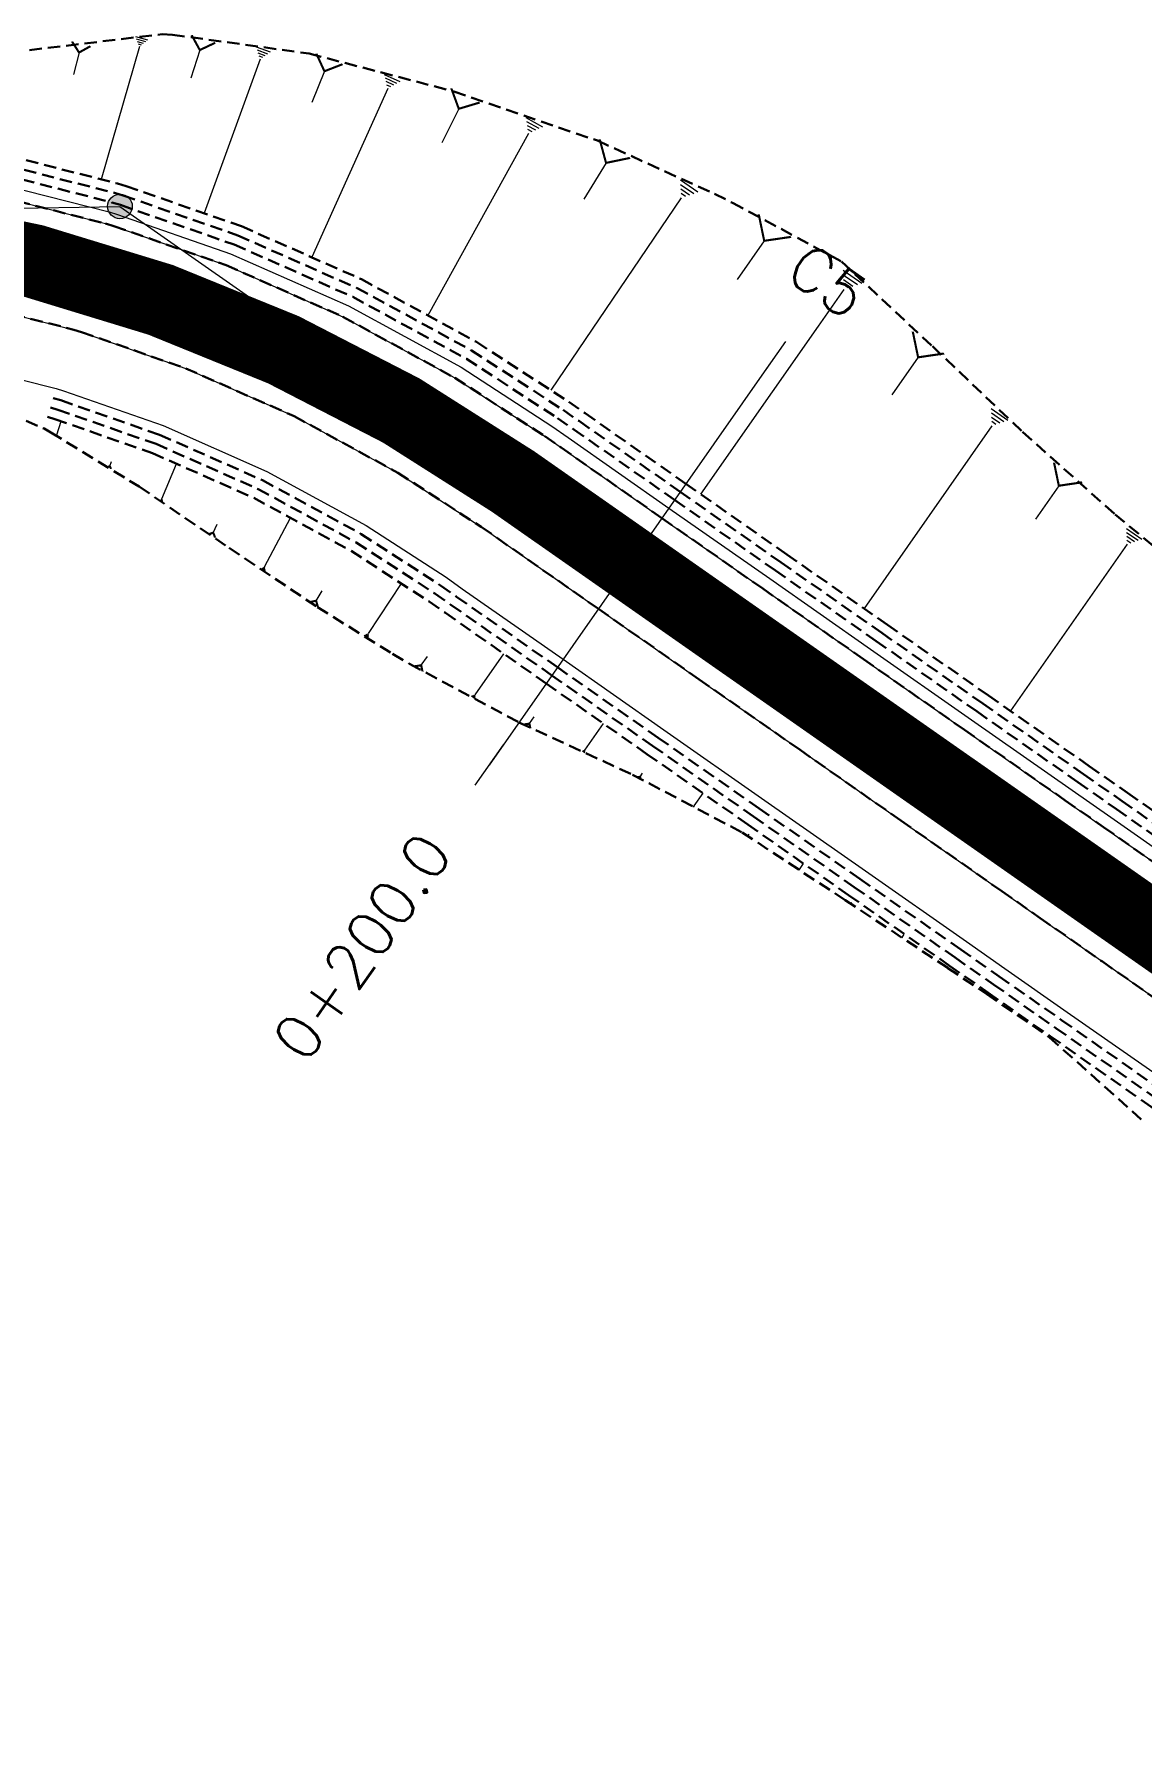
# Model space of a CAD drawing. Header units: metres. Extents: x 544752 to 548977, y 1840603 to 1844608.
# Drawn here: x 547173.3 to 547218.3, y 1842851.8 to 1842921.1 of the extents above; entities that cross this region are included whole.
import ezdxf

# ---------------------------------------------------------------- set-up
doc = ezdxf.new("R2010")
doc.units = ezdxf.units.M
doc.header["$MEASUREMENT"] = 0
for name, pattern in [('ACAD_ISO02W100', [15, 12, -3]), ('Anordnung Grundriss$0$GESTRICHELT', [0.75, 0.5, -0.25]), ('HIDDEN', [0.375, 0.25, -0.125])]:
    doc.linetypes.add(name, pattern=pattern)
doc.layers.add('C-ROAD', color=7, linetype='Continuous')
for name, color, linetype, lineweight in [('C-ROAD-CORR', 5, 'Continuous', 0), ('C-ROAD-SAMP', 150, 'HIDDEN', 0), ('C-ROAD-SAMP-TEXT', 11, 'Continuous', 0), ('C-ROAD-STAN', 11, 'Continuous', 0), ('C-TOPO-FEAT', 94, 'Continuous', 5)]:
    doc.layers.add(name, color=color, linetype=linetype, lineweight=lineweight)

# ---------------------------------------------------------------- blocks, each defined once
blk = doc.blocks.new('STA')
blk.add_circle((0, 0), 0.03600344113496039)
blk = doc.blocks.new('PI')
h = blk.add_hatch(color=256)
h.dxf.hatch_style = 1
h.paths.add_polyline_path([(0.01097384885793593, 0, 1), (-0.01097384885793593, 0, 1)])
at = {"xscale": 0.3048, "yscale": 0.3048, "zscale": 0.3048}
blk.add_blockref('STA', (0, 0), dxfattribs=at)

msp = doc.modelspace()

# ---------------------------------------------------------------- linework, layer by layer
at = {"layer": 'C-ROAD', "color": 3, "linetype": 'Continuous', "lineweight": 13}
for p, q in [((547157.3029486565, 1842913.798029821), (547176.7946626756, 1842914.143080392)), ((547176.7946626756, 1842914.143080392), (547192.766745685, 1842902.965489433))]:
    msp.add_line(p, q, dxfattribs=at)
at = {"layer": 'C-ROAD', "color": 1, "linetype": 'ACAD_ISO02W100', "lineweight": -3, "ltscale": 0.1, "const_width": 3, "flags": 128}
msp.add_lwpolyline([(547157.3029486565, 1842913.798029821, -0.1583812424183602), (547192.766745685, 1842902.965489433)], format="xyb", dxfattribs=at)
at = {"layer": 'C-ROAD-CORR', "color": 160, "linetype": 'Continuous'}
for p, q in [((547177.9268808208, 1842920.89277415, 579.9810694319722), (547177.4345714865, 1842921.034374712, 579.9810694319722)), ((547177.8417420605, 1842920.828422665, 579.8956410965939), (547177.4725100597, 1842920.934623086, 579.8956410965939)), ((547177.7566033001, 1842920.764071179, 579.8102127612156), (547177.510448633, 1842920.83487146, 579.8102127612156)), ((547177.6714645398, 1842920.699719694, 579.7247844258372), (547177.5483872062, 1842920.735119834, 579.7247844258372)), ((547175.1335303047, 1842920.395769043, 578.9372823148287), (547174.9086243773, 1842919.502664667, 578.0150158534638)), ((547177.5863257794, 1842920.635368208, 579.6393560904589), (547176.0350567425, 1842915.24199815, 574.0240253142863)), ((547180.0400461938, 1842920.496891654, 580.0947549926758), (547179.6698253124, 1842919.357805302, 578.8962177324761)), ((547182.4892656192, 1842920.127905585, 580.4078149748213), (547180.2112230787, 1842913.865314358, 573.7383367245106)), ((547182.913667159, 1842920.405002887, 580.8136275251484), (547182.3420846405, 1842920.612918308, 580.8136275251484)), ((547182.8075667741, 1842920.335728561, 580.7121743875666), (547182.3788798852, 1842920.491665127, 580.7121743875666)), ((547182.7014663891, 1842920.266454236, 580.6107212499849), (547182.4156751299, 1842920.370411946, 580.6107212499849)), ((547182.5953660042, 1842920.19717991, 580.5092681124031), (547182.4524703745, 1842920.249158766, 580.5092681124031)), ((547185.1025951055, 1842919.635220633, 580.7130704380493), (547184.585059946, 1842918.361055758, 579.3371256352356)), ((547188.1740333297, 1842919.211102808, 581.4085224196615), (547187.5480480843, 1842919.49280645, 581.4085224196615)), ((547188.0488345671, 1842919.141984889, 581.294000874836), (547187.5793456332, 1842919.35326262, 581.294000874836)), ((547187.6732382795, 1842918.934631132, 580.9504362403595), (547184.586440597, 1842912.075331065, 573.4211440163249)), ((547187.9236358046, 1842919.07286697, 581.1794793300105), (547187.610643182, 1842919.213718791, 581.1794793300105)), ((547187.798437042, 1842919.003749051, 581.064957785185), (547187.6419407307, 1842919.074174961, 581.064957785185)), ((547190.561699621, 1842918.109075778, 581.2217588698765), (547189.8724597695, 1842916.732563325, 579.681855784304)), ((547193.9798610372, 1842917.36882624, 582.0264108347948), (547193.3052575063, 1842917.742146084, 582.0264108347948)), ((547193.8333156217, 1842917.303057299, 581.8977816307179), (547193.3273629736, 1842917.583047182, 581.8977816307179)), ((547193.6867702063, 1842917.237288357, 581.769152426641), (547193.3494684407, 1842917.42394828, 581.769152426641)), ((547193.5402247908, 1842917.171519416, 581.6405232225641), (547193.371573908, 1842917.264849377, 581.6405232225641)), ((547193.3936793753, 1842917.105750475, 581.5118940184872), (547189.302981083, 1842909.713698992, 573.0550717060796)), ((547196.5444809288, 1842915.911300099, 581.8217667277089), (547195.637980402, 1842914.436762365, 580.0902517562428)), ((547200.2803882272, 1842914.719539535, 582.6534749763993), (547199.567685564, 1842915.203876661, 582.6534749763993)), ((547199.6011454782, 1842914.48657299, 582.0787561441249), (547194.2955403166, 1842906.679368614, 572.6352372376358)), ((547200.1105775399, 1842914.661297899, 582.5097952683307), (547199.5760505426, 1842915.024550743, 582.5097952683307)), ((547199.9407668527, 1842914.603056262, 582.3661155602621), (547199.5844155211, 1842914.845224825, 582.3661155602621)), ((547199.7709561654, 1842914.544814626, 582.2224358521935), (547199.5927804997, 1842914.665898907, 582.2224358521935)), ((547209.2238196844, 1842908.012106088, 581.3293937726982), (547208.1595905556, 1842906.491388784, 579.4732782708724)), ((547212.8750655084, 1842905.442802229, 580.9711354971685), (547212.1974620348, 1842905.917003024, 580.9711354971685)), ((547212.7113316084, 1842905.389143416, 580.8332937137488), (547212.2031290032, 1842905.744794013, 580.8332937137488)), ((547212.5475977083, 1842905.335484604, 580.6954519303292), (547212.2087959716, 1842905.572585001, 580.6954519303292)), ((547174.198458353, 1842904.834731527, 574.4698109340853), (547174.2488466767, 1842904.819068986, 574.4698109340853)), ((547174.207367317, 1842904.841171763, 574.4610196077626), (547174.2451585596, 1842904.829424857, 574.4610196077626)), ((547174.2162762809, 1842904.847611999, 574.45222828144), (547174.2414704427, 1842904.839780729, 574.45222828144)), ((547174.2251852449, 1842904.854052236, 574.4434369551172), (547174.2377823257, 1842904.8501366, 574.4434369551172)), ((547174.2340942088, 1842904.860492472, 574.4346456287946), (547174.4055945639, 1842905.41223024, 573.8570705378862)), ((547212.2201299083, 1842905.228166978, 580.41976836349), (547207.0267872754, 1842897.807203021, 571.3620913018259)), ((547212.3838638084, 1842905.281825791, 580.5576101469096), (547212.2144629399, 1842905.400375989, 580.5576101469096)), ((547176.3800355184, 1842903.588392888, 574.7376038491072), (547176.450462728, 1842903.783003679, 574.5307230604657)), ((547178.5001707221, 1842902.269248944, 575.0050363184292), (547179.0901749281, 1842903.689280357, 573.4672897715968)), ((547214.9414999388, 1842902.794792311, 579.6690894122823), (547213.9874749277, 1842901.431549845, 578.0051802364661)), ((547178.3994251761, 1842902.209744432, 575.0986426727233), (547178.5290863, 1842902.155871957, 575.0986426727233)), ((547178.4246115626, 1842902.22462056, 575.0752410841498), (547178.5218574055, 1842902.184216203, 575.0752410841498)), ((547178.4497979492, 1842902.239496688, 575.0518394955762), (547178.514628511, 1842902.21256045, 575.0518394955762)), ((547178.4749843356, 1842902.254372816, 575.0284379070027), (547178.5073996166, 1842902.240904697, 575.0284379070027)), ((547182.673021753, 1842899.504787225, 575.2963758628869), (547183.7275933919, 1842901.487301276, 573.0496198962403)), ((547180.5837529766, 1842900.886663397, 575.2243385316958), (547180.7452644953, 1842901.228888449, 574.845865393465)), ((547218.310181168, 1842900.612421771, 579.4883430939549), (547217.6918994881, 1842901.045107959, 579.4883430939549)), ((547218.1607815933, 1842900.563460598, 579.3625688723895), (547217.6970703334, 1842900.887975239, 579.3625688723895)), ((547218.0113820187, 1842900.514499424, 579.2367946508241), (547217.7022411786, 1842900.730842519, 579.2367946508241)), ((547217.7125828692, 1842900.416577078, 578.9852462076933), (547212.9738990626, 1842893.645292336, 570.7205368188041)), ((547217.861982444, 1842900.465538251, 579.1110204292587), (547217.7074120239, 1842900.573709798, 579.1110204292587)), ((547182.5183606576, 1842899.432272963, 575.433102832643), (547182.6993303376, 1842899.33600858, 575.433102832643)), ((547182.5570259314, 1842899.450401529, 575.398921090204), (547182.6927531915, 1842899.378203242, 575.398921090204)), ((547182.5956912054, 1842899.468530094, 575.364739347765), (547182.6861760452, 1842899.420397903, 575.364739347765)), ((547182.6343564792, 1842899.48665866, 575.3305576053259), (547182.6795988991, 1842899.462592564, 575.3305576053259)), ((547184.7654776286, 1842898.123167389, 575.2909744708026), (547185.0082838173, 1842898.530739791, 574.8165141572671)), ((547186.8909133462, 1842896.78998262, 575.0403638247907), (547188.2361214189, 1842898.81692321, 572.6062067439315)), ((547186.7165431514, 1842896.728031743, 575.1884905931637), (547186.9015625337, 1842896.605240987, 575.1884905931637)), ((547186.7601357001, 1842896.743519462, 575.1514589010704), (547186.8989002368, 1842896.651426395, 575.1514589010704)), ((547186.8037282488, 1842896.759007181, 575.1144272089772), (547186.89623794, 1842896.697611803, 575.1144272089772)), ((547186.8473207975, 1842896.774494901, 575.0773955168839), (547186.8935756431, 1842896.743797212, 575.0773955168839)), ((547189.035220287, 1842895.498537098, 574.7015341775913), (547189.2904430133, 1842895.863234517, 574.2564017846281)), ((547191.2284894974, 1842894.303841468, 574.2233411091025), (547192.3915444845, 1842895.965774783, 572.1948640332403)), ((547191.0818159252, 1842894.255773659, 574.3468204055508), (547191.2335659934, 1842894.149575852, 574.3468204055508)), ((547191.1184843183, 1842894.267790611, 574.3159505814388), (547191.2322968694, 1842894.188142256, 574.3159505814388)), ((547191.1551527113, 1842894.279807563, 574.2850807573267), (547191.2310277454, 1842894.22670866, 574.2850807573267)), ((547191.1918211044, 1842894.291824516, 574.2542109332146), (547191.2297586214, 1842894.265275064, 574.2542109332146)), ((547193.4308349789, 1842893.127933299, 573.7238042692753), (547193.6221140927, 1842893.401259268, 573.3901955392486)), ((547195.6830648897, 1842892.055283594, 573.106959137511), (547196.4379733833, 1842893.134000928, 571.7903278597794)), ((547195.5878629202, 1842892.024084039, 573.1871063108708), (547195.6863599103, 1842891.955153828, 573.1871063108708)), ((547195.6116634127, 1842892.031883928, 573.1670695175309), (547195.6855361551, 1842891.980186269, 573.1670695175309)), ((547195.635463905, 1842892.039683816, 573.1470327241909), (547195.6847124, 1842892.005218711, 573.1470327241909)), ((547195.6592643973, 1842892.047483705, 573.126995930851), (547195.6838886449, 1842892.030251152, 573.126995930851)), ((547197.9288572667, 1842890.969204949, 572.5037971941989), (547198.0304950179, 1842891.11443898, 572.3265314151564)), ((547200.1281654269, 1842889.786158466, 571.9994389727237), (547200.4877038661, 1842890.299916557, 571.3723701841359)), ((547200.0828238156, 1842889.77129913, 572.0376104727941), (547200.1297347384, 1842889.738469905, 572.0376104727941)), ((547200.0941592184, 1842889.775013964, 572.0280675977765), (547200.1293424106, 1842889.750392045, 572.0280675977765)), ((547200.1054946212, 1842889.778728798, 572.0185247227589), (547200.1289500827, 1842889.762314185, 572.0185247227589)), ((547200.116830024, 1842889.782443632, 572.0089818477413), (547200.1285577548, 1842889.774236326, 572.0089818477413)), ((547202.3156200313, 1842888.582732283, 571.5176971134241), (547202.3553138201, 1842888.63945224, 571.4484674197655)), ((547204.4027690655, 1842887.206851732, 571.2273364015836), (547204.5686977055, 1842887.443953449, 570.9379412774376)), ((547204.3818437034, 1842887.19999408, 571.2449527240768), (547204.4034933097, 1842887.184843241, 571.2449527240768)), ((547204.387075044, 1842887.201708493, 571.2405486434535), (547204.4033122486, 1842887.190345364, 571.2405486434535)), ((547204.3923063845, 1842887.203422905, 571.2361445628302), (547204.4031311875, 1842887.195847487, 571.2361445628302)), ((547204.3975377249, 1842887.205137318, 571.2317404822069), (547204.4029501266, 1842887.201349609, 571.2317404822069)), ((547206.489369397, 1842885.83013487, 570.9372707733313), (547206.5138119782, 1842885.8650618, 570.8946406172814)), ((547208.5596360716, 1842884.442456902, 570.659530514614), (547208.5716853717, 1842884.434024556, 570.659530514614)), ((547208.5625476252, 1842884.443411076, 570.6570793804357), (547208.5715846004, 1842884.437086815, 570.6570793804357)), ((547208.5654591789, 1842884.444365249, 570.6546282462574), (547208.571483829, 1842884.440149076, 570.6546282462574)), ((547208.5683707325, 1842884.445319423, 570.6521771120791), (547208.5713830576, 1842884.443211336, 570.6521771120791)), ((547208.5712822862, 1842884.446273596, 570.6497259779009), (547208.663631495, 1842884.578234877, 570.4886602889054)), ((547210.6520464312, 1842883.060687216, 570.3637668353728), (547210.6634672282, 1842883.077006826, 570.3438478933163)), ((547212.7137916083, 1842881.652642171, 570.1024833862522), (547212.719061119, 1842881.648954459, 570.1024833862522)), ((547212.7150649157, 1842881.653059459, 570.1014114337352), (547212.7190170487, 1842881.650293675, 570.1014114337352)), ((547212.7163382231, 1842881.653476747, 570.1003394812182), (547212.7189729784, 1842881.651632891, 570.1003394812182)), ((547212.7176115304, 1842881.653894035, 570.0992675287011), (547212.7189289081, 1842881.652972107, 570.0992675287011)), ((547212.7188848378, 1842881.654311323, 570.0981955761841), (547212.7592718422, 1842881.712021843, 570.0277568493326))]:
    msp.add_line(p, q, dxfattribs=at)
at = {"layer": 'C-ROAD-CORR', "color": 5, "linetype": 'Anordnung Grundriss$0$GESTRICHELT', "lineweight": 30, "extrusion": (0.1727958266954033, 0.6861744857821042, -0.7066160041623154), "const_width": 0.1, "elevation": 1358705.448100623}
msp.add_lwpolyline([(-80566.15909202618, 1357640.04019375), (-80566.54425252613, 1357639.526646418), (-80566.92941302649, 1357640.04019375)], dxfattribs=at)
at = {"layer": 'C-ROAD-CORR', "color": 5, "linetype": 'Anordnung Grundriss$0$GESTRICHELT', "lineweight": 30, "extrusion": (0.2186390739598242, 0.672703236349487, -0.7068714954947022), "const_width": 0.1, "elevation": 1358963.46739183}
msp.add_lwpolyline([(49261.88736935297, 1358880.317048047), (49261.38639854622, 1358879.649086971), (49260.88542773901, 1358880.317048047)], dxfattribs=at)
at = {"layer": 'C-ROAD-CORR', "color": 5, "linetype": 'Anordnung Grundriss$0$GESTRICHELT', "lineweight": 30, "extrusion": (0.2661634069828666, 0.6552908684988873, -0.7069306319896225), "const_width": 0.1, "elevation": 1352878.535636474}
msp.add_lwpolyline([(186562.9399071048, 1353026.564048233), (186562.3646674264, 1353025.797061995), (186561.789427748, 1353026.564048233)], dxfattribs=at)
at = {"layer": 'C-ROAD-CORR', "color": 5, "linetype": 'Anordnung Grundriss$0$GESTRICHELT', "lineweight": 30, "extrusion": (0.3166380174383462, 0.6323722767853709, -0.7069976445972078), "const_width": 0.1, "elevation": 1338260.732768274}
msp.add_lwpolyline([(335838.3912274839, 1338670.430954364), (335837.7472958767, 1338669.572378889), (335837.1033642701, 1338670.430954364)], dxfattribs=at)
at = {"layer": 'C-ROAD-CORR', "color": 5, "linetype": 'Anordnung Grundriss$0$GESTRICHELT', "lineweight": 30, "extrusion": (0.3703900428797983, 0.6024862407285334, -0.7069805837986648), "const_width": 0.1, "elevation": 1312596.294259656}
msp.add_lwpolyline([(499014.9616353874, 1312951.540157708), (499014.2376204625, 1312950.574804475), (499013.5136055381, 1312951.540157707)], dxfattribs=at)
at = {"layer": 'C-ROAD-CORR', "color": 5, "linetype": 'Anordnung Grundriss$0$GESTRICHELT', "lineweight": 30, "extrusion": (0.4054293134588673, 0.5793332994228474, -0.7071067811639973), "const_width": 0.1, "elevation": 1289101.577161369}
msp.add_lwpolyline([(608328.141474447, 1289924.736254717), (608327.3650274104, 1289923.700992002), (608326.5885803744, 1289924.736254717)], dxfattribs=at)
at = {"layer": 'C-ROAD-CORR', "color": 5, "linetype": 'Anordnung Grundriss$0$GESTRICHELT', "lineweight": 30, "extrusion": (0.2405741735798675, 0.6647761651425361, 0.707245867619421), "const_width": 0.1, "elevation": 1357161.366444}
msp.add_lwpolyline([(112600.8085645988, -1356882.348569781), (112600.8951473855, -1356882.464013497), (112600.9817301722, -1356882.348569781)], dxfattribs=at)
at = {"layer": 'C-ROAD-CORR', "color": 5, "linetype": 'Anordnung Grundriss$0$GESTRICHELT', "lineweight": 30, "extrusion": (0.405429313439508, 0.5793332993580028, -0.7071067812282245), "const_width": 0.1, "elevation": 1289102.046595284}
msp.add_lwpolyline([(608320.3852068213, 1289922.750693384), (608319.6891632043, 1289921.822635227), (608318.9931195863, 1289922.750693384)], dxfattribs=at)
at = {"layer": 'C-ROAD-CORR', "color": 5, "linetype": 'Anordnung Grundriss$0$GESTRICHELT', "lineweight": 30, "extrusion": (0.3018142682234599, 0.6395110683393657, 0.7070599274235393), "const_width": 0.1, "elevation": 1344109.140424218}
msp.add_lwpolyline([(291712.60896676, -1343117.386255951), (291712.7672638751, -1343117.597318771), (291712.9255609894, -1343117.386255951)], dxfattribs=at)
at = {"layer": 'C-ROAD-CORR', "color": 5, "linetype": 'Anordnung Grundriss$0$GESTRICHELT', "lineweight": 30, "extrusion": (0.3619147921683416, 0.60750709033612, 0.7070734179709258), "const_width": 0.1, "elevation": 1318014.710222483}
msp.add_lwpolyline([(473107.5297322529, -1317076.533488252), (473107.7281852526, -1317076.798092252), (473107.926638252, -1317076.533488252)], dxfattribs=at)
at = {"layer": 'C-ROAD-CORR', "color": 5, "linetype": 'Anordnung Grundriss$0$GESTRICHELT', "lineweight": 30, "extrusion": (0.4054293132113398, 0.579333299350882, 0.7071067813648817), "const_width": 0.1, "elevation": 1289903.579624601}
msp.add_lwpolyline([(608336.544118266, -1289090.58129506), (608336.7303252807, -1289090.829571079), (608336.9165322958, -1289090.58129506)], dxfattribs=at)
at = {"layer": 'C-ROAD-CORR', "color": 5, "linetype": 'Anordnung Grundriss$0$GESTRICHELT', "lineweight": 30, "extrusion": (0.4054293134415627, 0.579333299750658, 0.7071067809053436), "const_width": 0.1, "elevation": 1289903.297868934}
msp.add_lwpolyline([(608331.6301163958, -1289091.742785422), (608331.769671024, -1289091.92885826), (608331.9092256529, -1289091.742785421)], dxfattribs=at)
at = {"layer": 'C-ROAD-CORR', "color": 5, "linetype": 'Anordnung Grundriss$0$GESTRICHELT', "lineweight": 30, "extrusion": (0.4054293138416084, 0.5793332993458463, 0.7071067810076344), "const_width": 0.1, "elevation": 1289903.007673467}
msp.add_lwpolyline([(608326.7739908616, -1289093.265515071), (608326.8481443767, -1289093.364386424), (608326.9222978917, -1289093.265515071)], dxfattribs=at)
at = {"layer": 'C-ROAD-CORR', "color": 5, "linetype": 'Anordnung Grundriss$0$GESTRICHELT', "lineweight": 30, "extrusion": (0.4054293143812702, 0.5793333005882362, 0.7071067796803209), "const_width": 0.1, "elevation": 1289902.70893868}
msp.add_lwpolyline([(608321.8560916975, -1289094.416753303), (608321.8850517429, -1289094.455366697), (608321.9140117895, -1289094.416753303)], dxfattribs=at)
at = {"layer": 'C-ROAD-CORR', "color": 5, "linetype": 'Anordnung Grundriss$0$GESTRICHELT', "lineweight": 30, "extrusion": (0.4054293150399395, 0.5793332996851456, 0.7071067800425667), "const_width": 0.1, "elevation": 1289902.39470062}
msp.add_lwpolyline([(608316.8721496025, -1289094.939519343), (608316.8899825759, -1289094.963296641), (608316.9078155495, -1289094.939519342)], dxfattribs=at)
at = {"layer": 'C-ROAD-CORR', "color": 5, "linetype": 'Anordnung Grundriss$0$GESTRICHELT', "lineweight": 30, "extrusion": (0.4054293136651767, 0.5793333015400093, 0.7071067793111142), "const_width": 0.1, "elevation": 1289902.075075745}
msp.add_lwpolyline([(608311.8776164211, -1289095.440951075), (608311.8859488785, -1289095.452061019), (608311.8942813356, -1289095.440951075)], dxfattribs=at)
at = {"layer": 'C-ROAD-SAMP', "color": 1, "linetype": 'Continuous', "lineweight": 13}
msp.add_lwpolyline([(547203.2571268558, 1842907.829632024), (547197.5234905188, 1842899.636621933), (547191.7898541818, 1842891.443611842)], dxfattribs=at)
at = {"layer": 'C-ROAD-SAMP-TEXT', "color": 1, "linetype": 'Continuous', "lineweight": -3}
msp.add_line((547196.9501268851, 1842898.817320924), (547198.0968541525, 1842900.455922942), dxfattribs=at)
at = {"layer": 'C-ROAD-SAMP-TEXT', "color": 4, "linetype": 'Continuous', "lineweight": 5}
msp.add_line((547192.3632178155, 1842892.262912851), (547191.2164905481, 1842890.624310832), dxfattribs=at)

# ---------------------------------------------------------------- block references
at = {"layer": 'C-ROAD-STAN', "color": 3, "linetype": 'Continuous', "lineweight": -3, "xscale": 45.56286554269575, "yscale": 45.56286554269575, "zscale": 45.56286554269575, "rotation": 334.5}
msp.add_blockref('PI', (547176.7946626757, 1842914.143080392), dxfattribs=at)

# ---------------------------------------------------------------- texts
at = {"layer": 'C-ROAD-SAMP-TEXT', "color": 1, "linetype": 'Continuous', "lineweight": 13, "insert": (547205.5505813905, 1842911.106836061), "char_height": 1.8, "width": 3.030000000000001, "attachment_point": 5, "rotation": 325.0148831777269, "bg_fill": 3, "box_fill_scale": 1.416666666666667, "bg_fill_color": 256, "bg_fill_true_color": 13158600, "bg_fill_transparency": 0}
msp.add_mtext('{\\Fsimplex.shx|c0;C5}', dxfattribs=at)
at = {"layer": 'C-ROAD-SAMP-TEXT', "color": 1, "linetype": 'Continuous', "lineweight": -3, "insert": (547186.6295814785, 1842884.06990276), "char_height": 1.8, "width": 11.25428571428571, "attachment_point": 5, "rotation": 55.014883177726915, "bg_fill": 3, "box_fill_scale": 1.416666666666667, "bg_fill_color": 256, "bg_fill_true_color": 13158600, "bg_fill_transparency": 0}
msp.add_mtext('{\\Fsimplex.shx|c0;0+200.0}', dxfattribs=at)

# ---------------------------------------------------------------- next in the draw order: linework, layer by layer
at = {"layer": 'C-ROAD', "color": 1, "linetype": 'ACAD_ISO02W100', "lineweight": 60, "ltscale": 0.1, "const_width": 3, "flags": 128}
msp.add_lwpolyline([(547192.766745685, 1842902.965489433), (547260.3718365658, 1842855.654061604)], dxfattribs=at)
at = {"layer": 'C-ROAD-CORR', "color": 160, "linetype": 'Continuous'}
for p, q in [((547202.9707294602, 1842912.745751784, 582.2650658304699), (547201.8740902047, 1842911.178722423, 580.3524240248105)), ((547206.938435918, 1842911.012616386, 582.8142214728354), (547206.179067198, 1842911.544038176, 582.8142214728354)), ((547206.7549445296, 1842910.952482656, 582.6597465583577), (547206.1854179897, 1842911.351048999, 582.6597465583577)), ((547206.5714531414, 1842910.892348927, 582.5052716438801), (547206.1917687814, 1842911.158059821, 582.5052716438801)), ((547206.2044703648, 1842910.772081467, 582.1963218149248), (547200.3844560038, 1842902.455642546, 572.0456704322405)), ((547206.3879617531, 1842910.832215197, 582.3507967294024), (547206.1981195732, 1842910.965070644, 582.3507967294024))]:
    msp.add_line(p, q, dxfattribs=at)
at = {"layer": 'C-ROAD-CORR', "color": 5, "linetype": 'Anordnung Grundriss$0$GESTRICHELT', "lineweight": 30, "extrusion": (0.4054293134528877, 0.579333299407728, -0.707106781179813), "const_width": 0.1, "elevation": 1289101.12268267}
msp.add_lwpolyline([(608336.0023935826, 1289925.636601796), (608335.2023005609, 1289924.5698111), (608334.4022075387, 1289925.636601797)], dxfattribs=at)
at = {"layer": 'C-ROAD-CORR', "color": 11, "linetype": 'Anordnung Grundriss$0$GESTRICHELT', "lineweight": 30}
for points in [[(547172.3769096115, 1842920.406119452, 578.4228218781112), (547178.5100995874, 1842921.142351539, 580.3151042312617), (547178.9257322788, 1842921.11982058, 580.3902187745425), (547184.4849165096, 1842920.352774618, 581.1710491390519), (547190.359763517, 1842918.814176517, 581.7751597311631), (547196.193776644, 1842916.815000543, 582.4377057044835), (547200.9454509761, 1842914.652351146, 582.885879953623), (547201.6777011907, 1842914.29320024, 582.9479623689069), (547206.109813245, 1842911.905943635, 583.1314548555453), (547209.8031775706, 1842908.463062426, 582.0130982233053), (547213.4695820132, 1842904.981657218, 580.8343172915625), (547217.2263313457, 1842901.629349245, 579.799702596147), (547221.0975385838, 1842898.440594507, 578.95130949963), (547222.5677417164, 1842897.213402226, 578.6114810415912), (547224.9410817027, 1842895.212309462, 578.043826492647), (547228.7877880511, 1842891.988544475, 577.1408843681342), (547232.756963583, 1842888.939780342, 576.4515399959506), (547236.7689230446, 1842885.952151787, 575.8368148135826), (547240.8151273028, 1842883.013456919, 575.2818157713733), (547244.8938081659, 1842880.121169101, 574.7834589768023), (547248.9633594922, 1842877.215835742, 574.2691794126226), (547253.0284429922, 1842874.304118137, 573.7471075401957), (547257.0848348446, 1842871.379980708, 573.2098766182135)], [(547169.5418678588, 1842906.931218533, 573.5939653235872), (547173.7148182988, 1842905.114198695, 574.3975063188022), (547173.9897589149, 1842904.960327862, 574.4416378641383), (547177.5792040668, 1842902.759236399, 575.0153141471799), (547181.2309755911, 1842900.266407883, 575.4602017590315), (547184.8160871889, 1842897.86436887, 575.478847818735), (547187.8670268131, 1842895.964095588, 575.0870198333762), (547188.5629722504, 1842895.55306741, 574.961235300124), (547193.005922141, 1842893.181297401, 573.9551653285511), (547197.6196943651, 1842891.053621892, 572.6377614392866), (547202.0790641862, 1842888.705314943, 571.5762461024963), (547206.2612891754, 1842885.960985248, 570.9846936359171), (547210.431727223, 1842883.199812745, 570.4002949695774), (547212.013927433, 1842882.13265733, 570.1900908231518), (547214.5614872094, 1842880.380513821, 569.8760015700861), (547218.3182676586, 1842877.028250312, 568.9177555750449)]]:
    msp.add_polyline3d(points, dxfattribs=at)
at = {"layer": 'C-ROAD-CORR', "color": 1, "linetype": 'Anordnung Grundriss$0$GESTRICHELT', "lineweight": 30}
for points in [[(547172.3769096115, 1842920.406119452, 578.4228218781112), (547178.5100995874, 1842921.142351539, 580.3151042312617), (547178.9257322788, 1842921.11982058, 580.3902187745425), (547184.4849165096, 1842920.352774618, 581.1710491390519), (547190.359763517, 1842918.814176517, 581.7751597311631), (547196.193776644, 1842916.815000543, 582.4377057044835), (547200.9454509761, 1842914.652351146, 582.885879953623), (547201.6777011907, 1842914.29320024, 582.9479623689069), (547206.109813245, 1842911.905943635, 583.1314548555453), (547209.8031775706, 1842908.463062426, 582.0130982233053), (547213.4695820132, 1842904.981657218, 580.8343172915625), (547217.2263313457, 1842901.629349245, 579.799702596147), (547221.0975385838, 1842898.440594507, 578.95130949963), (547222.5677417164, 1842897.213402226, 578.6114810415912), (547224.9410817027, 1842895.212309462, 578.043826492647), (547228.7877880511, 1842891.988544475, 577.1408843681342), (547232.756963583, 1842888.939780342, 576.4515399959506), (547236.7689230446, 1842885.952151787, 575.8368148135826), (547240.8151273028, 1842883.013456919, 575.2818157713733), (547244.8938081659, 1842880.121169101, 574.7834589768023), (547248.9633594922, 1842877.215835742, 574.2691794126226), (547253.0284429922, 1842874.304118137, 573.7471075401957), (547257.0848348446, 1842871.379980708, 573.2098766182135)], [(547171.531384265, 1842916.387353147, 574.3160718584999), (547176.6946537638, 1842915.074252217, 573.981252880984), (547177.0465933181, 1842914.967856192, 573.9576587043665), (547181.730707144, 1842913.335933396, 573.6330301708861), (547186.6045920468, 1842911.184461359, 573.271403728206), (547191.2824816317, 1842908.63476824, 572.8963735529438), (547195.0315320381, 1842906.201728419, 572.5714501739457), (547195.691771826, 1842905.739679087, 572.5079396450996), (547199.7882768717, 1842902.872860919, 572.1061020046732), (547203.8847819172, 1842900.00604275, 571.6908606316648), (547207.9812869629, 1842897.139224582, 571.2622155260742), (547212.0777920085, 1842894.272406413, 570.8201666879015), (547216.1742970542, 1842891.405588245, 570.3647141171467), (547217.7376596587, 1842890.311515061, 570.1873645231201), (547220.2708020997, 1842888.538770076, 569.8984204561265), (547224.3673071454, 1842885.671951908, 569.4311507088232), (547228.463812191, 1842882.805133739, 568.9638809615199), (547232.5603172367, 1842879.938315571, 568.4966112142166), (547236.6568222822, 1842877.071497402, 568.0293414669133), (547240.7533273279, 1842874.204679234, 567.56207171961), (547244.8498323736, 1842871.337861066, 567.0948019723066), (547248.9463374192, 1842868.471042897, 566.6275322250034), (547253.0428424648, 1842865.604224729, 566.1602624777), (547257.1393475104, 1842862.73740656, 565.6929927303968)], [(547173.8570573855, 1842905.589630622, 573.901252880984), (547174.154513725, 1842905.499705601, 573.8776587043665), (547178.1134871774, 1842904.120418233, 573.553030170886), (547182.2328535417, 1842902.302012235, 573.191403728206), (547186.1865663184, 1842900.147033141, 572.8163735529438), (547189.3552320645, 1842898.090648429, 572.4914501739456), (547190.0154718524, 1842897.628599097, 572.4279396450995), (547194.111976898, 1842894.761780928, 572.0261020046731), (547198.2084819436, 1842891.89496276, 571.6108606316648), (547202.3049869892, 1842889.028144591, 571.1822155260742), (547206.4014920349, 1842886.161326423, 570.7401666879015), (547210.4979970806, 1842883.294508254, 570.2847141171467), (547212.061359685, 1842882.200435071, 570.10736452312), (547214.5945021261, 1842880.427690086, 569.8184204561264), (547218.6910071718, 1842877.560871918, 569.3511507088232), (547222.7875122174, 1842874.694053749, 568.8838809615198), (547226.8840172631, 1842871.827235581, 568.4166112142166), (547230.9805223086, 1842868.960417412, 567.9493414669132), (547235.0770273543, 1842866.093599244, 567.48207171961), (547239.1735323999, 1842863.226781075, 567.0148019723066), (547243.2700374456, 1842860.359962907, 566.5475322250034), (547247.3665424911, 1842857.493144738, 566.0802624777), (547251.4630475368, 1842854.62632657, 565.6129927303967), (547255.5595525824, 1842851.759508401, 565.1457229830934)], [(547173.7148182988, 1842905.114198695, 574.3975063188022), (547173.9897589149, 1842904.960327862, 574.4416378641383), (547177.5792040668, 1842902.759236399, 575.0153141471799), (547181.2309755911, 1842900.266407883, 575.4602017590315), (547184.8160871889, 1842897.86436887, 575.478847818735), (547187.8670268131, 1842895.964095588, 575.0870198333762), (547188.5629722504, 1842895.55306741, 574.961235300124), (547193.005922141, 1842893.181297401, 573.9551653285511), (547197.6196943651, 1842891.053621892, 572.6377614392866), (547202.0790641862, 1842888.705314943, 571.5762461024963), (547206.2612891754, 1842885.960985248, 570.9846936359171), (547210.431727223, 1842883.199812745, 570.4002949695774), (547212.013927433, 1842882.13265733, 570.1900908231518), (547214.5614872094, 1842880.380513821, 569.8760015700861)]]:
    msp.add_polyline3d(points, dxfattribs=at)
at = {"layer": 'C-ROAD-CORR', "color": 92, "linetype": 'Anordnung Grundriss$0$GESTRICHELT', "lineweight": 30}
for points in [[(547171.4490295717, 1842915.995922815, 573.9160718584999), (547176.5800034051, 1842914.691035182, 573.581252880984), (547176.9297416174, 1842914.585304653, 573.5576587043665), (547181.5845568423, 1842912.963589349, 573.2330301708861), (547186.4279561476, 1842910.825574526, 572.871403728206), (547191.0765860635, 1842908.291829448, 572.4963735529439), (547194.8021865847, 1842905.874008015, 572.1714501739457), (547195.4624263726, 1842905.411958684, 572.1079396450996), (547199.5589314182, 1842902.545140515, 571.7061020046732), (547203.6554364638, 1842899.678322347, 571.2908606316648), (547207.7519415094, 1842896.811504178, 570.8622155260742), (547211.8484465551, 1842893.94468601, 570.4201666879015), (547215.9449516007, 1842891.077867841, 569.9647141171467), (547217.5083142052, 1842889.983794657, 569.7873645231201), (547220.0414566463, 1842888.211049673, 569.4984204561265), (547224.137961692, 1842885.344231504, 569.0311507088232), (547228.2344667376, 1842882.477413336, 568.5638809615199), (547232.3309717833, 1842879.610595167, 568.0966112142166), (547236.4274768288, 1842876.743776999, 567.6293414669133), (547240.5239818745, 1842873.87695883, 567.16207171961), (547244.6204869201, 1842871.010140662, 566.6948019723067), (547248.7169919658, 1842868.143322493, 566.2275322250034), (547252.8134970113, 1842865.276504325, 565.7602624777), (547256.910002057, 1842862.409686156, 565.2929927303968)], [(547171.3666748783, 1842915.604492484, 573.9160718584999), (547176.4653530464, 1842914.307818148, 573.581252880984), (547176.8128899167, 1842914.202753114, 573.5576587043665), (547181.4384065407, 1842912.591245302, 573.2330301708861), (547186.2513202485, 1842910.466687693, 572.871403728206), (547190.8706904952, 1842907.948890656, 572.4963735529439), (547194.5728411311, 1842905.546287612, 572.1714501739457), (547195.233080919, 1842905.08423828, 572.1079396450996), (547199.3295859647, 1842902.217420111, 571.7061020046732), (547203.4260910102, 1842899.350601943, 571.2908606316648), (547207.5225960559, 1842896.483783775, 570.8622155260742), (547211.6191011015, 1842893.616965606, 570.4201666879015), (547215.7156061472, 1842890.750147437, 569.9647141171467), (547217.2789687517, 1842889.656074254, 569.7873645231201), (547219.8121111927, 1842887.883329269, 569.4984204561265), (547223.9086162384, 1842885.016511101, 569.0311507088232), (547228.005121284, 1842882.149692932, 568.5638809615199), (547232.1016263297, 1842879.282874764, 568.0966112142166), (547236.1981313752, 1842876.416056595, 567.6293414669133), (547240.2946364209, 1842873.549238427, 567.16207171961), (547244.3911414666, 1842870.682420258, 566.6948019723067), (547248.4876465122, 1842867.81560209, 566.2275322250034), (547252.5841515578, 1842864.948783921, 565.7602624777), (547256.6806566034, 1842862.081965753, 565.2929927303968)], [(547174.086358103, 1842906.35606469, 573.501252880984), (547174.3882171265, 1842906.264808679, 573.4776587043665), (547178.4057877808, 1842904.865106327, 573.153030170886), (547182.5861253402, 1842903.019785902, 572.791403728206), (547186.5983574548, 1842900.832910724, 572.4163735529438), (547189.8139229715, 1842898.746089236, 572.0914501739456), (547190.4741627594, 1842898.284039904, 572.0279396450995), (547194.570667805, 1842895.417221736, 571.6261020046732), (547198.6671728506, 1842892.550403567, 571.2108606316648), (547202.7636778962, 1842889.683585399, 570.7822155260742), (547206.8601829419, 1842886.81676723, 570.3401666879015), (547210.9566879875, 1842883.949949062, 569.8847141171467), (547212.520050592, 1842882.855875878, 569.7073645231201), (547215.0531930331, 1842881.083130893, 569.4184204561265), (547219.1496980787, 1842878.216312725, 568.9511507088232), (547223.2462031244, 1842875.349494556, 568.4838809615198), (547227.3427081701, 1842872.482676388, 568.0166112142166), (547231.4392132156, 1842869.615858219, 567.5493414669132), (547235.5357182613, 1842866.749040051, 567.08207171961), (547239.6322233069, 1842863.882221882, 566.6148019723066), (547243.7287283526, 1842861.015403714, 566.1475322250034), (547247.8252333981, 1842858.148585546, 565.6802624777), (547251.9217384438, 1842855.281767377, 565.2129927303968), (547256.0182434894, 1842852.414949208, 564.7457229830934)], [(547173.9717077442, 1842905.972847656, 573.501252880984), (547174.2713654257, 1842905.88225714, 573.4776587043665), (547178.2596374791, 1842904.49276228, 573.153030170886), (547182.409489441, 1842902.660899068, 572.791403728206), (547186.3924618865, 1842900.489971933, 572.4163735529438), (547189.584577518, 1842898.418368832, 572.0914501739456), (547190.2448173059, 1842897.9563195, 572.0279396450995), (547194.3413223516, 1842895.089501332, 571.6261020046732), (547198.4378273971, 1842892.222683164, 571.2108606316648), (547202.5343324428, 1842889.355864995, 570.7822155260742), (547206.6308374885, 1842886.489046827, 570.3401666879015), (547210.7273425341, 1842883.622228658, 569.8847141171467), (547212.2907051386, 1842882.528155474, 569.7073645231201), (547214.8238475797, 1842880.75541049, 569.4184204561265), (547218.9203526253, 1842877.888592321, 568.9511507088232), (547223.016857671, 1842875.021774153, 568.4838809615198), (547227.1133627166, 1842872.154955984, 568.0166112142166), (547231.2098677622, 1842869.288137816, 567.5493414669132), (547235.3063728078, 1842866.421319647, 567.08207171961), (547239.4028778535, 1842863.554501479, 566.6148019723066), (547243.4993828991, 1842860.68768331, 566.1475322250034), (547247.5958879447, 1842857.820865142, 565.6802624777), (547251.6923929903, 1842854.954046973, 565.2129927303968), (547255.788898036, 1842852.087228805, 564.7457229830934)]]:
    msp.add_polyline3d(points, dxfattribs=at)
at = {"layer": 'C-ROAD-CORR', "color": 5, "linetype": 'Anordnung Grundriss$0$GESTRICHELT', "lineweight": 30}
for points in [[(547171.1813768182, 1842914.723774238, 574.3360718584998), (547176.2073897392, 1842913.445579821, 574.001252880984), (547176.5499735901, 1842913.342012151, 573.9776587043665), (547181.1095683619, 1842911.753471196, 573.653030170886), (547185.8538894752, 1842909.659192318, 573.291403728206), (547190.4074254668, 1842907.177278375, 572.9163735529438), (547194.0568138608, 1842904.808916704, 572.5914501739456), (547194.7170536487, 1842904.346867372, 572.5279396450995), (547198.8135586943, 1842901.480049203, 572.1261020046732), (547202.9100637399, 1842898.613231035, 571.7108606316648), (547207.0065687855, 1842895.746412866, 571.2822155260742), (547211.1030738312, 1842892.879594698, 570.8401666879015), (547215.1995788768, 1842890.012776529, 570.3847141171467), (547216.7629414813, 1842888.918703345, 570.2073645231201), (547219.2960839224, 1842887.145958361, 569.9184204561265), (547223.392588968, 1842884.279140192, 569.4511507088232), (547227.4890940137, 1842881.412322024, 568.9838809615198), (547231.5855990594, 1842878.545503855, 568.5166112142166), (547235.6821041049, 1842875.678685687, 568.0493414669132), (547239.7786091506, 1842872.811867518, 567.58207171961), (547243.8751141962, 1842869.94504935, 567.1148019723066), (547247.9716192419, 1842867.078231181, 566.6475322250034), (547252.0681242874, 1842864.211413013, 566.1802624777), (547256.1646293331, 1842861.344594844, 565.7129927303968)], [(547170.2548865179, 1842910.320183008, 574.3360718584998), (547174.9175732037, 1842909.134388188, 574.001252880984), (547175.2353919568, 1842909.038307337, 573.9776587043665), (547179.4653774679, 1842907.564600668, 573.653030170886), (547183.8667356094, 1842905.621715443, 573.291403728206), (547188.0911003243, 1842903.319216966, 572.9163735529438), (547191.4766775093, 1842901.122062163, 572.5914501739456), (547192.1369172971, 1842900.660012831, 572.5279396450995), (547196.2334223428, 1842897.793194662, 572.1261020046732), (547200.3299273883, 1842894.926376494, 571.7108606316648), (547204.426432434, 1842892.059558325, 571.2822155260742), (547208.5229374797, 1842889.192740157, 570.8401666879015), (547212.6194425253, 1842886.325921988, 570.3847141171467), (547214.1828051298, 1842885.231848805, 570.2073645231201), (547216.7159475709, 1842883.45910382, 569.9184204561265), (547220.8124526165, 1842880.592285651, 569.4511507088232)]]:
    msp.add_polyline3d(points, dxfattribs=at)
at = {"layer": 'C-ROAD-CORR', "color": 160, "linetype": 'Anordnung Grundriss$0$GESTRICHELT', "lineweight": 30}
for points in [[(547171.1813768182, 1842914.723774238, 574.1860718584999), (547176.2073897392, 1842913.445579821, 573.851252880984), (547176.5499735901, 1842913.342012151, 573.8276587043665), (547181.1095683619, 1842911.753471196, 573.5030301708861), (547185.8538894752, 1842909.659192318, 573.141403728206), (547190.4074254668, 1842907.177278375, 572.7663735529438), (547194.0568138608, 1842904.808916704, 572.4414501739457), (547194.7170536487, 1842904.346867372, 572.3779396450996), (547198.8135586943, 1842901.480049203, 571.9761020046732), (547202.9100637399, 1842898.613231035, 571.5608606316648), (547207.0065687855, 1842895.746412866, 571.1322155260742), (547211.1030738312, 1842892.879594698, 570.6901666879015), (547215.1995788768, 1842890.012776529, 570.2347141171467), (547216.7629414813, 1842888.918703345, 570.0573645231201), (547219.2960839224, 1842887.145958361, 569.7684204561265), (547223.392588968, 1842884.279140192, 569.3011507088232), (547227.4890940137, 1842881.412322024, 568.8338809615199), (547231.5855990594, 1842878.545503855, 568.3666112142166), (547235.6821041049, 1842875.678685687, 567.8993414669133), (547239.7786091506, 1842872.811867518, 567.43207171961), (547243.8751141962, 1842869.94504935, 566.9648019723066), (547247.9716192419, 1842867.078231181, 566.4975322250034), (547252.0681242874, 1842864.211413013, 566.0302624777), (547256.1646293331, 1842861.344594844, 565.5629927303968)], [(547170.2548865179, 1842910.320183008, 574.1860718584999), (547174.9175732037, 1842909.134388188, 573.851252880984), (547175.2353919568, 1842909.038307337, 573.8276587043665), (547179.4653774679, 1842907.564600668, 573.5030301708861), (547183.8667356094, 1842905.621715443, 573.141403728206), (547188.0911003243, 1842903.319216966, 572.7663735529438), (547191.4766775093, 1842901.122062163, 572.4414501739457), (547192.1369172971, 1842900.660012831, 572.3779396450996), (547196.2334223428, 1842897.793194662, 571.9761020046732), (547200.3299273883, 1842894.926376494, 571.5608606316648), (547204.426432434, 1842892.059558325, 571.1322155260742), (547208.5229374797, 1842889.192740157, 570.6901666879015), (547212.6194425253, 1842886.325921988, 570.2347141171467), (547214.1828051298, 1842885.231848805, 570.0573645231201), (547216.7159475709, 1842883.45910382, 569.7684204561265), (547220.8124526165, 1842880.592285651, 569.3011507088232)]]:
    msp.add_polyline3d(points, dxfattribs=at)
at = {"layer": 'C-ROAD-CORR', "color": 150, "linetype": 'Anordnung Grundriss$0$GESTRICHELT', "lineweight": 30}
msp.add_polyline3d([(547170.718131668, 1842912.521978623, 574.4035718584998), (547175.5624814715, 1842911.289984005, 574.068752880984), (547175.8926827734, 1842911.190159744, 574.0451587043665), (547180.2874729149, 1842909.659035932, 573.720530170886), (547184.8603125423, 1842907.64045388, 573.358903728206), (547189.2492628956, 1842905.24824767, 572.9838735529438), (547192.766745685, 1842902.965489433, 572.6589501739456), (547193.4269854729, 1842902.503440101, 572.5954396450995), (547197.5234905186, 1842899.636621933, 572.1936020046732), (547201.6199955641, 1842896.769803764, 571.7783606316648), (547205.7165006098, 1842893.902985596, 571.3497155260742), (547209.8130056554, 1842891.036167427, 570.9076666879015), (547213.9095107011, 1842888.169349259, 570.4522141171467), (547215.4728733056, 1842887.075276075, 570.2748645231201), (547218.0060157466, 1842885.30253109, 569.9859204561265), (547222.1025207923, 1842882.435712922, 569.5186507088232)], dxfattribs=at)
msp.add_polyline3d([(547170.718131668, 1842912.521978623, 574.4035718584998), (547175.5624814715, 1842911.289984005, 574.068752880984), (547175.8926827734, 1842911.190159744, 574.0451587043665), (547180.2874729149, 1842909.659035932, 573.720530170886), (547184.8603125423, 1842907.64045388, 573.358903728206), (547189.2492628956, 1842905.24824767, 572.9838735529438), (547192.766745685, 1842902.965489433, 572.6589501739456), (547193.4269854729, 1842902.503440101, 572.5954396450995), (547197.5234905186, 1842899.636621933, 572.1936020046732), (547201.6199955641, 1842896.769803764, 571.7783606316648), (547205.7165006098, 1842893.902985596, 571.3497155260742), (547209.8130056554, 1842891.036167427, 570.9076666879015), (547213.9095107011, 1842888.169349259, 570.4522141171467), (547215.4728733056, 1842887.075276075, 570.2748645231201), (547218.0060157466, 1842885.30253109, 569.9859204561265), (547222.1025207923, 1842882.435712922, 569.5186507088232)], dxfattribs=at)
at = {"layer": 'C-ROAD-SAMP-TEXT', "color": 4, "linetype": 'Continuous', "lineweight": 9}
msp.add_line((547203.8304904895, 1842908.648933033), (547202.6837632221, 1842907.010331015), dxfattribs=at)
at = {"layer": 'C-TOPO-FEAT', "color": 94, "linetype": 'Continuous', "lineweight": 0, "ltscale": 2}
for points in [[(547171.284320185, 1842915.213062152, 574.3160718584999), (547176.3507026876, 1842913.924601114, 573.981252880984), (547176.696038216, 1842913.820201575, 573.9576587043665), (547181.292256239, 1842912.218901255, 573.6330301708861), (547186.0746843492, 1842910.107800859, 573.271403728206), (547190.664794927, 1842907.605951865, 572.8963735529438), (547194.3434956777, 1842905.218567208, 572.5714501739457), (547195.0037354656, 1842904.756517876, 572.5079396450996), (547199.1002405112, 1842901.889699708, 572.1061020046732), (547203.1967455568, 1842899.022881539, 571.6908606316648), (547207.2932506024, 1842896.156063371, 571.2622155260742), (547211.3897556481, 1842893.289245202, 570.8201666879015), (547215.4862606938, 1842890.422427034, 570.3647141171467), (547217.0496232982, 1842889.32835385, 570.1873645231201), (547219.5827657393, 1842887.555608865, 569.8984204561265), (547223.679270785, 1842884.688790697, 569.4311507088232), (547227.7757758306, 1842881.821972528, 568.9638809615199), (547231.8722808763, 1842878.95515436, 568.4966112142166), (547235.9687859218, 1842876.088336191, 568.0293414669133), (547240.0652909675, 1842873.221518023, 567.56207171961), (547244.1617960131, 1842870.354699855, 567.0948019723066), (547248.2583010588, 1842867.487881686, 566.6275322250034), (547252.3548061043, 1842864.621063518, 566.1602624777), (547256.45131115, 1842861.754245349, 565.6929927303968)], [(547171.1813768182, 1842914.723774238, 573.8860718584998), (547176.2073897392, 1842913.445579821, 573.551252880984), (547176.5499735901, 1842913.342012151, 573.5276587043664), (547181.1095683619, 1842911.753471196, 573.203030170886), (547185.8538894752, 1842909.659192318, 572.8414037282059), (547190.4074254668, 1842907.177278375, 572.4663735529438), (547194.0568138608, 1842904.808916704, 572.1414501739456), (547194.7170536487, 1842904.346867372, 572.0779396450995), (547198.8135586943, 1842901.480049203, 571.6761020046731), (547202.9100637399, 1842898.613231035, 571.2608606316647), (547207.0065687855, 1842895.746412866, 570.8322155260742), (547211.1030738312, 1842892.879594698, 570.3901666879015), (547215.1995788768, 1842890.012776529, 569.9347141171467), (547216.7629414813, 1842888.918703345, 569.75736452312), (547219.2960839224, 1842887.145958361, 569.4684204561264), (547223.392588968, 1842884.279140192, 569.0011507088232), (547227.4890940137, 1842881.412322024, 568.5338809615198), (547231.5855990594, 1842878.545503855, 568.0666112142166), (547235.6821041049, 1842875.678685687, 567.5993414669132), (547239.7786091506, 1842872.811867518, 567.1320717196099), (547243.8751141962, 1842869.94504935, 566.6648019723066), (547247.9716192419, 1842867.078231181, 566.1975322250033), (547252.0681242874, 1842864.211413013, 565.7302624777), (547256.1646293331, 1842861.344594844, 565.2629927303967)], [(547170.718131668, 1842912.521978623, 574.2535718584999), (547175.5624814715, 1842911.289984005, 573.918752880984), (547175.8926827734, 1842911.190159744, 573.8951587043665), (547180.2874729149, 1842909.659035932, 573.5705301708861), (547184.8603125423, 1842907.64045388, 573.208903728206), (547189.2492628956, 1842905.24824767, 572.8338735529438), (547192.766745685, 1842902.965489433, 572.5089501739457), (547193.4269854729, 1842902.503440101, 572.4454396450996), (547197.5234905186, 1842899.636621933, 572.0436020046732), (547201.6199955641, 1842896.769803764, 571.6283606316648), (547205.7165006098, 1842893.902985596, 571.1997155260742), (547209.8130056554, 1842891.036167427, 570.7576666879015), (547213.9095107011, 1842888.169349259, 570.3022141171467), (547215.4728733056, 1842887.075276075, 570.1248645231201), (547218.0060157466, 1842885.30253109, 569.8359204561265), (547222.1025207923, 1842882.435712922, 569.3686507088232)], [(547170.718131668, 1842912.521978623, 574.2535718584999), (547175.5624814715, 1842911.289984005, 573.918752880984), (547175.8926827734, 1842911.190159744, 573.8951587043665), (547180.2874729149, 1842909.659035932, 573.5705301708861), (547184.8603125423, 1842907.64045388, 573.208903728206), (547189.2492628956, 1842905.24824767, 572.8338735529438), (547192.766745685, 1842902.965489433, 572.5089501739457), (547193.4269854729, 1842902.503440101, 572.4454396450996), (547197.5234905186, 1842899.636621933, 572.0436020046732), (547201.6199955641, 1842896.769803764, 571.6283606316648), (547205.7165006098, 1842893.902985596, 571.1997155260742), (547209.8130056554, 1842891.036167427, 570.7576666879015), (547213.9095107011, 1842888.169349259, 570.3022141171467), (547215.4728733056, 1842887.075276075, 570.1248645231201), (547218.0060157466, 1842885.30253109, 569.8359204561265), (547222.1025207923, 1842882.435712922, 569.3686507088232)], [(547170.718131668, 1842912.521978623, 573.9535718584998), (547175.5624814715, 1842911.289984005, 573.618752880984), (547175.8926827734, 1842911.190159744, 573.5951587043664), (547180.2874729149, 1842909.659035932, 573.270530170886), (547184.8603125423, 1842907.64045388, 572.9089037282059), (547189.2492628956, 1842905.24824767, 572.5338735529438), (547192.766745685, 1842902.965489433, 572.2089501739456), (547193.4269854729, 1842902.503440101, 572.1454396450995), (547197.5234905186, 1842899.636621933, 571.7436020046731), (547201.6199955641, 1842896.769803764, 571.3283606316647), (547205.7165006098, 1842893.902985596, 570.8997155260741), (547209.8130056554, 1842891.036167427, 570.4576666879015), (547213.9095107011, 1842888.169349259, 570.0022141171467), (547215.4728733056, 1842887.075276075, 569.82486452312), (547218.0060157466, 1842885.30253109, 569.5359204561264), (547222.1025207923, 1842882.435712922, 569.0686507088232)], [(547170.718131668, 1842912.521978623, 573.9535718584998), (547175.5624814715, 1842911.289984005, 573.618752880984), (547175.8926827734, 1842911.190159744, 573.5951587043664), (547180.2874729149, 1842909.659035932, 573.270530170886), (547184.8603125423, 1842907.64045388, 572.9089037282059), (547189.2492628956, 1842905.24824767, 572.5338735529438), (547192.766745685, 1842902.965489433, 572.2089501739456), (547193.4269854729, 1842902.503440101, 572.1454396450995), (547197.5234905186, 1842899.636621933, 571.7436020046731), (547201.6199955641, 1842896.769803764, 571.3283606316647), (547205.7165006098, 1842893.902985596, 570.8997155260741), (547209.8130056554, 1842891.036167427, 570.4576666879015), (547213.9095107011, 1842888.169349259, 570.0022141171467), (547215.4728733056, 1842887.075276075, 569.82486452312), (547218.0060157466, 1842885.30253109, 569.5359204561264), (547222.1025207923, 1842882.435712922, 569.0686507088232)], [(547170.2548865179, 1842910.320183008, 573.8860718584998), (547174.9175732037, 1842909.134388188, 573.551252880984), (547175.2353919568, 1842909.038307337, 573.5276587043664), (547179.4653774679, 1842907.564600668, 573.203030170886), (547183.8667356094, 1842905.621715443, 572.8414037282059), (547188.0911003243, 1842903.319216966, 572.4663735529438), (547191.4766775093, 1842901.122062163, 572.1414501739456), (547192.1369172971, 1842900.660012831, 572.0779396450995), (547196.2334223428, 1842897.793194662, 571.6761020046731), (547200.3299273883, 1842894.926376494, 571.2608606316647), (547204.426432434, 1842892.059558325, 570.8322155260742), (547208.5229374797, 1842889.192740157, 570.3901666879015), (547212.6194425253, 1842886.325921988, 569.9347141171467), (547214.1828051298, 1842885.231848805, 569.75736452312), (547216.7159475709, 1842883.45910382, 569.4684204561264), (547220.8124526165, 1842880.592285651, 569.0011507088232)], [(547169.7401696843, 1842907.873743435, 574.2360718584998), (547174.2010084616, 1842906.739281724, 573.901252880984), (547174.5050688272, 1842906.647360218, 573.8776587043665), (547178.5519380824, 1842905.237450374, 573.553030170886), (547182.7627612393, 1842903.378672735, 573.191403728206), (547186.804253023, 1842901.175849516, 572.8163735529438), (547190.0432684249, 1842899.07380964, 572.4914501739456), (547190.7035082128, 1842898.611760308, 572.4279396450995), (547194.8000132585, 1842895.744942139, 572.0261020046731), (547198.896518304, 1842892.878123971, 571.6108606316648), (547202.9930233497, 1842890.011305803, 571.1822155260742), (547207.0895283953, 1842887.144487634, 570.7401666879015), (547211.186033441, 1842884.277669465, 570.2847141171467), (547212.7493960455, 1842883.183596282, 570.10736452312), (547215.2825384865, 1842881.410851297, 569.8184204561264), (547219.3790435322, 1842878.544033129, 569.3511507088232)]]:
    msp.add_polyline3d(points, dxfattribs=at)

doc.saveas('drawing.dxf')
